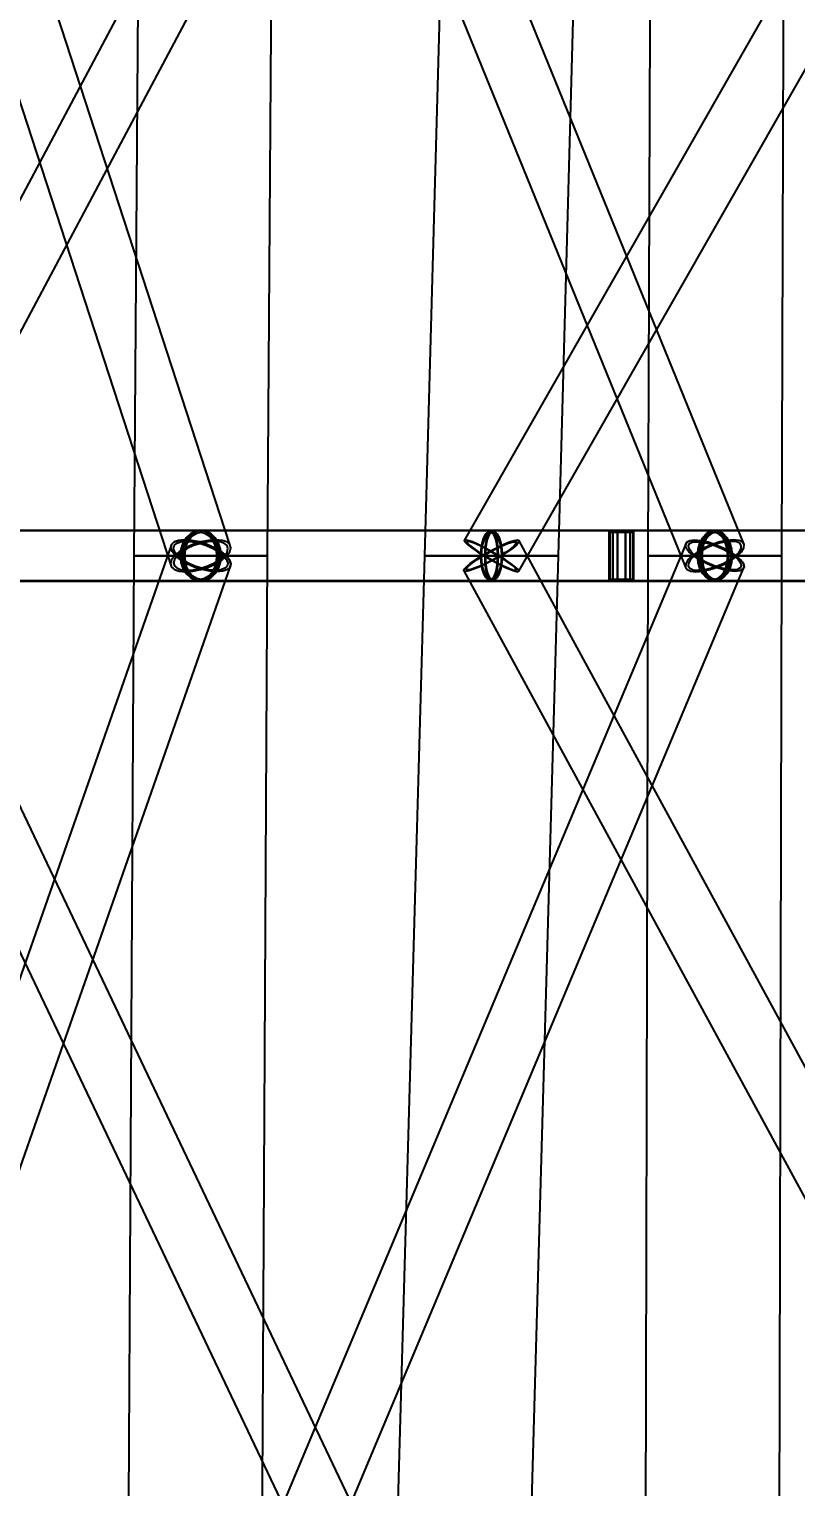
# Model space of a CAD drawing. Header units: millimetres. Extents: x -123812 to 252100, y -3000 to 639000.
# Drawn here: x -15152 to -8974, y 162499 to 174243 of the extents above; entities that cross this region are included whole.
import ezdxf

# ---------------------------------------------------------------- set-up
doc = ezdxf.new("R2010")
doc.units = ezdxf.units.MM
doc.layers.add('D-STR-DIM', color=7, linetype='Continuous', lineweight=13)
doc.layers.add('D-STR-STRC', color=7, linetype='Continuous', lineweight=25)
doc.styles.add('OpenSansCondensed-Light', font='OpenSansCondensed-Light.ttf')
doc.styles.add('TOWER_UNICODE', font='Arial Unicode.ttf')
doc.dimstyles.new('EZDXF', dxfattribs={"dimtxt": 0.25, "dimasz": 0.175, "dimexe": 0.375, "dimexo": 0.125, "dimgap": 0.1, "dimtad": 1, "dimlfac": 100, "dimzin": 12, "dimdsep": 46, "dimtxsty": 'OpenSansCondensed-Light', "dimblk": 'ARCHTICK', "dimcen": 2.5, "dimazin": 3, "dimtfac": 0.5, "dimtmove": 2, "dimatfit": 3})

# ---------------------------------------------------------------- blocks, each defined once
blk = doc.blocks.new('_ARCHTICK')
at = {"color": 0, "linetype": 'BYBLOCK', "const_width": 0.15}
blk.add_lwpolyline([(-0.5, -0.5), (0.5, 0.5)], dxfattribs=at)

msp = doc.modelspace()

# ---------------------------------------------------------------- linework, layer by layer
at = {"layer": 'D-STR-STRC'}
for points in [[(-17266.5, 179909.1), (-14004.9, 169909.1), (-13980.5, 169888.7), (-13941.8, 169875.9), (-13891.3, 169871.5), (-13832.5, 169875.9), (-13769.5, 169888.7), (-13706.4, 169909.1), (-13647.6, 169935.8), (-13597.1, 169966.7), (-13558.4, 170000), (-13534, 170033.3), (-13525.7, 170064.2), (-13534, 170090.9), (-16795.6, 180090.9)], [(-11372.1, 180122.9), (-16689.1, 170122.9), (-16693.2, 170110.2), (-16681.9, 170090), (-16656, 170063.6), (-16617.3, 170032.9), (-16568.5, 170000), (-16512.8, 169967.1), (-16454.1, 169936.4), (-16396.3, 169910), (-16343.4, 169889.8), (-16299, 169877.1), (-16266.2, 169872.8), (-16247.1, 169877.1), (-10930, 179877.1)], [(-13935.2, 179909), (-9864.1, 169909), (-9850.3, 169888.5), (-9821.2, 169875.7), (-9779, 169871.3), (-9726.4, 169875.7), (-9667, 169888.5), (-9605, 169909), (-9544.4, 169935.6), (-9489.6, 169966.7), (-9444.1, 170000), (-9411.1, 170033.3), (-9392.8, 170064.4), (-9390.6, 170091), (-13461.6, 180091)], [(-5938.3, 180124.3), (-11647.5, 170124.3), (-11640.9, 170111.5), (-11619.7, 170091), (-11585.3, 170064.4), (-11540.1, 170033.3), (-11487.1, 170000), (-11430, 169966.7), (-11372.7, 169935.6), (-11319, 169909), (-11272.6, 169888.5), (-11236.8, 169875.7), (-11213.8, 169871.3), (-11205.4, 169875.7), (-5496.1, 179875.7)], [(-17157.1, 169796.8), (-13769.5, 169796.8), (-13726.5, 169803.7), (-13686.5, 169824), (-13652.1, 169856.3), (-13625.7, 169898.4), (-13609.1, 169947.4), (-13603.4, 170000), (-13609.1, 170052.6), (-13625.7, 170101.6), (-13652.1, 170143.7), (-13686.5, 170176), (-13726.5, 170196.3), (-13769.5, 170203.2), (-17157.1, 170203.2)], [(-16468.1, 169796.8), (-11426.4, 169796.8), (-11403.2, 169803.7), (-11381.5, 169824), (-11362.8, 169856.3), (-11348.6, 169898.4), (-11339.6, 169947.4), (-11336.5, 170000), (-11339.6, 170052.6), (-11348.6, 170101.6), (-11362.8, 170143.7), (-11381.5, 170176), (-11403.2, 170196.3), (-11426.4, 170203.2), (-16468.1, 170203.2)], [(-5851.3, 170203.2), (-11426.4, 170203.2), (-11440.6, 170196.3), (-11453.9, 170176), (-11465.2, 170143.7), (-11474, 170101.6), (-11479.4, 170052.6), (-11481.3, 170000), (-11479.4, 169947.4), (-11474, 169898.4), (-11465.2, 169856.3), (-11453.9, 169824), (-11440.6, 169803.7), (-11426.4, 169796.8), (-5851.3, 169796.8)], [(-4951.8, 170203.2), (-9627.4, 170203.2), (-9656.6, 170196.3), (-9683.8, 170176), (-9707.1, 170143.7), (-9725.1, 170101.6), (-9736.3, 170052.6), (-9740.2, 170000), (-9736.3, 169947.4), (-9725.1, 169898.4), (-9707.1, 169856.3), (-9683.8, 169824), (-9656.6, 169803.7), (-9627.4, 169796.8), (-4951.8, 169796.8)], [(-17031.7, 159908.9), (-13533, 169908.9), (-13527.5, 169935.6), (-13538.5, 169966.6), (-13565.2, 170000), (-13605.8, 170033.4), (-13657.6, 170064.4), (-13717, 170091.1), (-13779.9, 170111.6), (-13842.2, 170124.5), (-13899.5, 170128.9), (-13948, 170124.5), (-13984.2, 170111.6), (-14005.9, 170091.1), (-17504.6, 160091.1)], [(-11477.1, 160105.4), (-16237.6, 170105.4), (-16248.2, 170117.6), (-16273.8, 170121.8), (-16312.7, 170117.6), (-16362.1, 170105.4), (-16418.8, 170086.1), (-16478.8, 170060.9), (-16538.1, 170031.5), (-16592.6, 170000), (-16638.7, 169968.5), (-16673.1, 169939.1), (-16693.5, 169913.9), (-16698.6, 169894.6), (-11938.1, 159894.6)], [(-13589.6, 159911.1), (-9390.9, 169911.1), (-9397.3, 169937.1), (-9419.3, 169967.4), (-9455.5, 170000), (-9503.5, 170032.6), (-9559.8, 170062.9), (-9620.8, 170088.9), (-9682.2, 170108.9), (-9739.9, 170121.5), (-9789.9, 170125.8), (-9828.8, 170121.5), (-9854, 170108.9), (-9863.8, 170088.9), (-14062.4, 160088.9)], [(-5764.7, 160121.5), (-11203.4, 170121.5), (-11215.9, 170125.8), (-11242.8, 170121.5), (-11282.2, 170108.9), (-11331.4, 170088.9), (-11387.1, 170062.9), (-11445.5, 170032.6), (-11502.5, 170000), (-11554.4, 169967.4), (-11597.6, 169937.1), (-11629.1, 169911.1), (-11646.8, 169891.1), (-11649.5, 169878.5), (-6210.8, 159878.5)]]:
    msp.add_lwpolyline(points, dxfattribs=at)
for points in [[(-14308.2, 170000), (-13230.7, 170000), (-13160.6, 180000), (-14236.2, 180000)], [(-11965.2, 170000), (-10887.7, 170000), (-10613.3, 180000), (-11688.8, 180000)], [(-10166.1, 170000), (-9088.6, 170000), (-9053.9, 180000), (-10129.4, 180000)], [(-20828.9, 169800), (-10305.8, 169800), (-10305.8, 170200), (-20828.9, 170200)], [(-19183.2, 169800), (-10278.7, 169800), (-10278.7, 170200), (-19183.2, 170200)], [(-15638.1, 169800), (-8591.5, 169800), (-8591.5, 170200), (-15638.1, 170200)], [(-13935.5, 170000), (-13929.8, 169947.4), (-13913.2, 169898.4), (-13886.9, 169856.3), (-13852.5, 169824), (-13812.4, 169803.7), (-13769.5, 169796.8), (-13726.5, 169803.7), (-13686.5, 169824), (-13652.1, 169856.3), (-13625.7, 169898.4), (-13609.1, 169947.4), (-13603.4, 170000), (-13609.1, 170052.6), (-13625.7, 170101.6), (-13652.1, 170143.7), (-13686.5, 170176), (-13726.5, 170196.3), (-13769.5, 170203.2), (-13812.4, 170196.3), (-13852.5, 170176), (-13886.9, 170143.7), (-13913.2, 170101.6), (-13929.8, 170052.6)], [(-13922.4, 170000), (-13917.2, 169951.5), (-13901.9, 169906.4), (-13877.6, 169867.6), (-13845.9, 169837.9), (-13809.1, 169819.2), (-13769.5, 169812.8), (-13729.9, 169819.2), (-13693, 169837.9), (-13661.3, 169867.6), (-13637, 169906.4), (-13621.7, 169951.5), (-13616.5, 170000), (-13621.7, 170048.5), (-13637, 170093.6), (-13661.3, 170132.4), (-13693, 170162.1), (-13729.9, 170180.8), (-13769.5, 170187.2), (-13809.1, 170180.8), (-13845.9, 170162.1), (-13877.6, 170132.4), (-13901.9, 170093.6), (-13917.2, 170048.5)], [(-13911.5, 170000), (-13906.6, 169947.4), (-13892.4, 169898.4), (-13869.9, 169856.3), (-13840.5, 169824), (-13806.2, 169803.7), (-13769.5, 169796.8), (-9627.4, 169796.8), (-9590.6, 169803.7), (-9556.4, 169824), (-9526.9, 169856.3), (-9504.4, 169898.4), (-9490.2, 169947.4), (-9485.4, 170000), (-9490.2, 170052.6), (-9504.4, 170101.6), (-9526.9, 170143.7), (-9556.4, 170176), (-9590.6, 170196.3), (-9627.4, 170203.2), (-13769.5, 170203.2), (-13806.2, 170196.3), (-13840.5, 170176), (-13869.9, 170143.7), (-13892.4, 170101.6), (-13906.6, 170052.6)], [(-13911.5, 170000), (-13906.6, 169947.4), (-13892.4, 169898.4), (-13869.9, 169856.3), (-13840.5, 169824), (-13806.2, 169803.7), (-13769.5, 169796.8), (-13732.7, 169803.7), (-13698.5, 169824), (-13669.1, 169856.3), (-13646.5, 169898.4), (-13632.3, 169947.4), (-13627.5, 170000), (-13632.3, 170052.6), (-13646.5, 170101.6), (-13669.1, 170143.7), (-13698.5, 170176), (-13732.7, 170196.3), (-13769.5, 170203.2), (-13806.2, 170196.3), (-13840.5, 170176), (-13869.9, 170143.7), (-13892.4, 170101.6), (-13906.6, 170052.6)], [(-13900.3, 170000), (-13895.8, 169951.5), (-13882.8, 169906.4), (-13862, 169867.6), (-13834.9, 169837.9), (-13803.3, 169819.2), (-13769.5, 169812.8), (-13735.6, 169819.2), (-13704.1, 169837.9), (-13677, 169867.6), (-13656.2, 169906.4), (-13643.1, 169951.5), (-13638.7, 170000), (-13643.1, 170048.5), (-13656.2, 170093.6), (-13677, 170132.4), (-13704.1, 170162.1), (-13735.6, 170180.8), (-13769.5, 170187.2), (-13803.3, 170180.8), (-13834.9, 170162.1), (-13862, 170132.4), (-13882.8, 170093.6), (-13895.8, 170048.5)], [(-11516.4, 170000), (-11513.3, 169947.4), (-11504.3, 169898.4), (-11490, 169856.3), (-11471.4, 169824), (-11449.7, 169803.7), (-11426.4, 169796.8), (-11403.2, 169803.7), (-11381.5, 169824), (-11362.8, 169856.3), (-11348.6, 169898.4), (-11339.6, 169947.4), (-11336.5, 170000), (-11339.6, 170052.6), (-11348.6, 170101.6), (-11362.8, 170143.7), (-11381.5, 170176), (-11403.2, 170196.3), (-11426.4, 170203.2), (-11449.7, 170196.3), (-11471.4, 170176), (-11490, 170143.7), (-11504.3, 170101.6), (-11513.3, 170052.6)], [(-11509.3, 170000), (-11506.5, 169951.5), (-11498.2, 169906.4), (-11485, 169867.6), (-11467.9, 169837.9), (-11447.9, 169819.2), (-11426.4, 169812.8), (-11405, 169819.2), (-11385, 169837.9), (-11367.8, 169867.6), (-11354.7, 169906.4), (-11346.4, 169951.5), (-11343.6, 170000), (-11346.4, 170048.5), (-11354.7, 170093.6), (-11367.8, 170132.4), (-11385, 170162.1), (-11405, 170180.8), (-11426.4, 170187.2), (-11447.9, 170180.8), (-11467.9, 170162.1), (-11485, 170132.4), (-11498.2, 170093.6), (-11506.5, 170048.5)], [(-11481.3, 170000), (-11479.4, 169947.4), (-11474, 169898.4), (-11465.2, 169856.3), (-11453.9, 169824), (-11440.6, 169803.7), (-11426.4, 169796.8), (-11412.2, 169803.7), (-11399, 169824), (-11387.6, 169856.3), (-11378.9, 169898.4), (-11373.4, 169947.4), (-11371.5, 170000), (-11373.4, 170052.6), (-11378.9, 170101.6), (-11387.6, 170143.7), (-11399, 170176), (-11412.2, 170196.3), (-11426.4, 170203.2), (-11440.6, 170196.3), (-11453.9, 170176), (-11465.2, 170143.7), (-11474, 170101.6), (-11479.4, 170052.6)], [(-11477, 170000), (-11475.3, 169951.5), (-11470.2, 169906.4), (-11462.2, 169867.6), (-11451.7, 169837.9), (-11439.5, 169819.2), (-11426.4, 169812.8), (-11413.3, 169819.2), (-11401.1, 169837.9), (-11390.7, 169867.6), (-11382.6, 169906.4), (-11377.6, 169951.5), (-11375.9, 170000), (-11377.6, 170048.5), (-11382.6, 170093.6), (-11390.7, 170132.4), (-11401.1, 170162.1), (-11413.3, 170180.8), (-11426.4, 170187.2), (-11439.5, 170180.8), (-11451.7, 170162.1), (-11462.2, 170132.4), (-11470.2, 170093.6), (-11475.3, 170048.5)], [(-10278.7, 170200), (-10480.1, 170200), (-10480.1, 169800), (-10278.7, 169800)], [(-10284.7, 170188), (-10474.1, 170188), (-10474.1, 169812), (-10284.7, 169812)], [(-10305.8, 170200), (-10453, 170200), (-10453, 169800), (-10305.8, 169800)], [(-10310.2, 170188), (-10448.6, 170188), (-10448.6, 169812), (-10310.2, 169812)], [(-10413.4, 169800), (34, 169800), (34, 170200), (-10413.4, 170200)], [(-10345.4, 170200), (-10413.4, 170200), (-10413.4, 169800), (-10345.4, 169800)], [(-10347.5, 170188), (-10411.3, 170188), (-10411.3, 169812), (-10347.5, 169812)], [(-9769.3, 170000), (-9764.5, 169947.4), (-9750.3, 169898.4), (-9727.8, 169856.3), (-9698.3, 169824), (-9664.1, 169803.7), (-9627.4, 169796.8), (-9590.6, 169803.7), (-9556.4, 169824), (-9526.9, 169856.3), (-9504.4, 169898.4), (-9490.2, 169947.4), (-9485.4, 170000), (-9490.2, 170052.6), (-9504.4, 170101.6), (-9526.9, 170143.7), (-9556.4, 170176), (-9590.6, 170196.3), (-9627.4, 170203.2), (-9664.1, 170196.3), (-9698.3, 170176), (-9727.8, 170143.7), (-9750.3, 170101.6), (-9764.5, 170052.6)], [(-9758.2, 170000), (-9753.7, 169951.5), (-9740.6, 169906.4), (-9719.8, 169867.6), (-9692.8, 169837.9), (-9661.2, 169819.2), (-9627.4, 169812.8), (-9593.5, 169819.2), (-9561.9, 169837.9), (-9534.9, 169867.6), (-9514.1, 169906.4), (-9501, 169951.5), (-9496.5, 170000), (-9501, 170048.5), (-9514.1, 170093.6), (-9534.9, 170132.4), (-9561.9, 170162.1), (-9593.5, 170180.8), (-9627.4, 170187.2), (-9661.2, 170180.8), (-9692.8, 170162.1), (-9719.8, 170132.4), (-9740.6, 170093.6), (-9753.7, 170048.5)], [(-9740.2, 170000), (-9736.3, 169947.4), (-9725.1, 169898.4), (-9707.1, 169856.3), (-9683.8, 169824), (-9656.6, 169803.7), (-9627.4, 169796.8), (-9598.1, 169803.7), (-9570.9, 169824), (-9547.6, 169856.3), (-9529.6, 169898.4), (-9518.4, 169947.4), (-9514.5, 170000), (-9518.4, 170052.6), (-9529.6, 170101.6), (-9547.6, 170143.7), (-9570.9, 170176), (-9598.1, 170196.3), (-9627.4, 170203.2), (-9656.6, 170196.3), (-9683.8, 170176), (-9707.1, 170143.7), (-9725.1, 170101.6), (-9736.3, 170052.6)], [(-9731.3, 170000), (-9727.8, 169951.5), (-9717.4, 169906.4), (-9700.9, 169867.6), (-9679.3, 169837.9), (-9654.3, 169819.2), (-9627.4, 169812.8), (-9600.4, 169819.2), (-9575.4, 169837.9), (-9553.8, 169867.6), (-9537.3, 169906.4), (-9526.9, 169951.5), (-9523.4, 170000), (-9526.9, 170048.5), (-9537.3, 170093.6), (-9553.8, 170132.4), (-9575.4, 170162.1), (-9600.4, 170180.8), (-9627.4, 170187.2), (-9654.3, 170180.8), (-9679.3, 170162.1), (-9700.9, 170132.4), (-9717.4, 170093.6), (-9727.8, 170048.5)], [(-13980.6, 170000), (-14004.9, 169966.7), (-14013.2, 169935.8), (-14004.9, 169909.1), (-13980.5, 169888.7), (-13941.8, 169875.9), (-13891.3, 169871.5), (-13832.5, 169875.9), (-13769.5, 169888.7), (-13706.4, 169909.1), (-13647.6, 169935.8), (-13597.1, 169966.7), (-13558.4, 170000), (-13534, 170033.3), (-13525.7, 170064.2), (-13534, 170090.9), (-13558.4, 170111.3), (-13597.1, 170124.1), (-13647.6, 170128.5), (-13706.4, 170124.1), (-13769.5, 170111.3), (-13832.6, 170090.9), (-13891.3, 170064.2), (-13941.8, 170033.3)], [(-13565.2, 170000), (-13538.5, 169966.6), (-13527.5, 169935.6), (-13533, 169908.9), (-13554.7, 169888.4), (-13591, 169875.5), (-13639.4, 169871.1), (-13696.7, 169875.5), (-13759, 169888.4), (-13822, 169908.9), (-13881.4, 169935.6), (-13933.2, 169966.6), (-13973.8, 170000), (-14000.5, 170033.4), (-14011.4, 170064.4), (-14005.9, 170091.1), (-13984.2, 170111.6), (-13948, 170124.5), (-13899.5, 170128.9), (-13842.2, 170124.5), (-13779.9, 170111.6), (-13717, 170091.1), (-13657.6, 170064.4), (-13605.8, 170033.4)], [(-13959.8, 170000), (-13981.7, 169970), (-13989.2, 169942.1), (-13981.7, 169918.1), (-13959.8, 169899.7), (-13924.9, 169888.1), (-13879.3, 169884.2), (-13826.3, 169888.1), (-13769.5, 169899.7), (-13712.6, 169918.1), (-13659.6, 169942.1), (-13614.1, 169970), (-13579.2, 170000), (-13557.2, 170030), (-13549.7, 170057.9), (-13557.2, 170081.9), (-13579.2, 170100.3), (-13614.1, 170111.9), (-13659.6, 170115.8), (-13712.6, 170111.9), (-13769.5, 170100.3), (-13826.3, 170081.9), (-13879.3, 170057.9), (-13924.9, 170030)], [(-13585.3, 170000), (-13561.2, 169969.9), (-13551.3, 169941.9), (-13556.3, 169917.8), (-13575.8, 169899.4), (-13608.5, 169887.8), (-13652.2, 169883.8), (-13703.9, 169887.8), (-13760, 169899.4), (-13816.8, 169917.8), (-13870.4, 169941.9), (-13917, 169969.9), (-13953.7, 170000), (-13977.7, 170030.1), (-13987.6, 170058.1), (-13982.6, 170082.2), (-13963.1, 170100.6), (-13930.4, 170112.2), (-13886.7, 170116.2), (-13835, 170112.2), (-13778.9, 170100.6), (-13722.1, 170082.2), (-13668.6, 170058.1), (-13621.9, 170030.1)], [(-11350.3, 170000), (-11407.4, 169967.4), (-11465.8, 169937.1), (-11521.5, 169911.1), (-11570.7, 169891.1), (-11610.1, 169878.5), (-11637, 169874.2), (-11649.5, 169878.5), (-11646.8, 169891.1), (-11629.1, 169911.1), (-11597.6, 169937.1), (-11554.4, 169967.4), (-11502.5, 170000), (-11445.5, 170032.6), (-11387.1, 170062.9), (-11331.4, 170088.9), (-11282.2, 170108.9), (-11242.8, 170121.5), (-11215.9, 170125.8), (-11203.4, 170121.5), (-11206.1, 170108.9), (-11223.7, 170088.9), (-11255.3, 170062.9), (-11298.4, 170032.6)], [(-11487.1, 170000), (-11430, 169966.7), (-11372.7, 169935.6), (-11319, 169909), (-11272.6, 169888.5), (-11236.8, 169875.7), (-11213.8, 169871.3), (-11205.4, 169875.7), (-11212, 169888.5), (-11233.2, 169909), (-11267.6, 169935.6), (-11312.8, 169966.7), (-11365.7, 170000), (-11422.8, 170033.3), (-11480.2, 170064.4), (-11533.9, 170091), (-11580.2, 170111.5), (-11616.1, 170124.3), (-11639, 170128.7), (-11647.5, 170124.3), (-11640.9, 170111.5), (-11619.7, 170091), (-11585.3, 170064.4), (-11540.1, 170033.3)], [(-11357.8, 170000), (-11409.3, 169970.6), (-11461.9, 169943.3), (-11512.1, 169919.8), (-11556.5, 169901.8), (-11592, 169890.5), (-11616.2, 169886.6), (-11627.5, 169890.5), (-11625.1, 169901.8), (-11609.2, 169919.8), (-11580.8, 169943.3), (-11541.8, 169970.6), (-11495, 170000), (-11443.6, 170029.4), (-11391, 170056.7), (-11340.7, 170080.2), (-11296.4, 170098.2), (-11260.9, 170109.5), (-11236.6, 170113.4), (-11225.3, 170109.5), (-11227.7, 170098.2), (-11243.7, 170080.2), (-11272.1, 170056.7), (-11311, 170029.4)], [(-11481.1, 170000), (-11429.7, 169970), (-11378, 169942), (-11329.6, 169917.9), (-11287.8, 169899.5), (-11255.4, 169887.9), (-11234.7, 169883.9), (-11227.1, 169887.9), (-11233.1, 169899.5), (-11252.2, 169917.9), (-11283.2, 169942), (-11324, 169970), (-11371.7, 170000), (-11423.2, 170030), (-11474.9, 170058), (-11523.3, 170082.1), (-11565.1, 170100.5), (-11597.4, 170112.1), (-11618.1, 170116.1), (-11625.8, 170112.1), (-11619.8, 170100.5), (-11600.7, 170082.1), (-11569.7, 170058), (-11528.9, 170030)], [(-9810.6, 170000), (-9843.6, 169966.7), (-9861.9, 169935.6), (-9864.1, 169909), (-9850.3, 169888.5), (-9821.2, 169875.7), (-9779, 169871.3), (-9726.4, 169875.7), (-9667, 169888.5), (-9605, 169909), (-9544.4, 169935.6), (-9489.6, 169966.7), (-9444.1, 170000), (-9411.1, 170033.3), (-9392.8, 170064.4), (-9390.6, 170091), (-9404.4, 170111.5), (-9433.5, 170124.3), (-9475.7, 170128.7), (-9528.3, 170124.3), (-9587.7, 170111.5), (-9649.7, 170091), (-9710.3, 170064.4), (-9765.1, 170033.3)], [(-9455.5, 170000), (-9419.3, 169967.4), (-9397.3, 169937.1), (-9390.9, 169911.1), (-9400.7, 169891.1), (-9425.9, 169878.5), (-9464.8, 169874.2), (-9514.8, 169878.5), (-9572.5, 169891.1), (-9633.9, 169911.1), (-9694.9, 169937.1), (-9751.2, 169967.4), (-9799.2, 170000), (-9835.4, 170032.6), (-9857.4, 170062.9), (-9863.8, 170088.9), (-9854, 170108.9), (-9828.8, 170121.5), (-9789.9, 170125.8), (-9739.9, 170121.5), (-9682.2, 170108.9), (-9620.8, 170088.9), (-9559.8, 170062.9), (-9503.5, 170032.6)], [(-9792.6, 170000), (-9822.3, 169970), (-9838.8, 169942), (-9840.8, 169917.9), (-9828.3, 169899.5), (-9802.1, 169887.9), (-9764, 169883.9), (-9716.6, 169887.9), (-9663.1, 169899.5), (-9607.2, 169917.9), (-9552.6, 169942), (-9503.1, 169970), (-9462.1, 170000), (-9432.4, 170030), (-9415.9, 170058), (-9413.9, 170082.1), (-9426.4, 170100.5), (-9452.6, 170112.1), (-9490.7, 170116.1), (-9538.1, 170112.1), (-9591.6, 170100.5), (-9647.5, 170082.1), (-9702.1, 170058), (-9751.6, 170030)], [(-9472.5, 170000), (-9439.8, 169970.6), (-9419.9, 169943.3), (-9414.2, 169919.8), (-9423, 169901.8), (-9445.7, 169890.5), (-9480.8, 169886.6), (-9525.9, 169890.5), (-9577.9, 169901.8), (-9633.3, 169919.8), (-9688.2, 169943.3), (-9739, 169970.6), (-9782.2, 170000), (-9814.9, 170029.4), (-9834.8, 170056.7), (-9840.5, 170080.2), (-9831.7, 170098.2), (-9809, 170109.5), (-9773.9, 170113.4), (-9728.8, 170109.5), (-9676.8, 170098.2), (-9621.4, 170080.2), (-9566.5, 170056.7), (-9515.7, 170029.4)], [(-14365.6, 160000), (-13286.3, 160000), (-13230.7, 170000), (-14308.2, 170000)], [(-13230.7, 170000), (-13249.1, 170000), (-13302.9, 170000), (-13388.5, 170000), (-13500.1, 170000), (-13630, 170000), (-13769.5, 170000), (-13908.9, 170000), (-14038.8, 170000), (-14150.4, 170000), (-14236, 170000), (-14289.8, 170000), (-14308.2, 170000), (-14289.8, 170000), (-14236, 170000), (-14150.4, 170000), (-14038.8, 170000), (-13908.9, 170000), (-13769.5, 170000), (-13630, 170000), (-13500.1, 170000), (-13388.5, 170000), (-13302.9, 170000), (-13249.1, 170000)], [(-12247.3, 160000), (-11168, 160000), (-10887.7, 170000), (-11965.2, 170000)], [(-10887.7, 170000), (-10906.1, 170000), (-10959.9, 170000), (-11045.5, 170000), (-11157.1, 170000), (-11287, 170000), (-11426.4, 170000), (-11565.9, 170000), (-11695.8, 170000), (-11807.4, 170000), (-11893, 170000), (-11946.8, 170000), (-11965.2, 170000), (-11946.8, 170000), (-11893, 170000), (-11807.4, 170000), (-11695.8, 170000), (-11565.9, 170000), (-11426.4, 170000), (-11287, 170000), (-11157.1, 170000), (-11045.5, 170000), (-10959.9, 170000), (-10906.1, 170000)], [(-10191.4, 160000), (-9112.1, 160000), (-9088.6, 170000), (-10166.1, 170000)], [(-9088.6, 170000), (-9107, 170000), (-9160.8, 170000), (-9246.4, 170000), (-9358, 170000), (-9487.9, 170000), (-9627.4, 170000), (-9766.8, 170000), (-9896.7, 170000), (-10008.3, 170000), (-10093.9, 170000), (-10147.7, 170000), (-10166.1, 170000), (-10147.7, 170000), (-10093.9, 170000), (-10008.3, 170000), (-9896.7, 170000), (-9766.8, 170000), (-9627.4, 170000), (-9487.9, 170000), (-9358, 170000), (-9246.4, 170000), (-9160.8, 170000), (-9107, 170000)]]:
    msp.add_lwpolyline(points, close=True, dxfattribs=at)

# ---------------------------------------------------------------- dimensions: what is measured, and where the dimension line sits
at = {"layer": 'D-STR-DIM'}
msp.add_linear_dim(base=(-112000, 0), p1=(0, 0), p2=(0, 634000), angle=90, dimstyle='EZDXF', override={"dimtxt": 8400, "dimasz": 3750, "dimexe": 2100, "dimexo": 1800, "dimgap": 2100, "dimtad": 1, "dimdec": 0, "dimlfac": 1, "dimlunit": 2, "dimtxsty": 'TOWER_UNICODE', "dimclrd": 7, "dimclre": 7, "dimclrt": 7}, dxfattribs=at).render()

doc.saveas('drawing.dxf')
